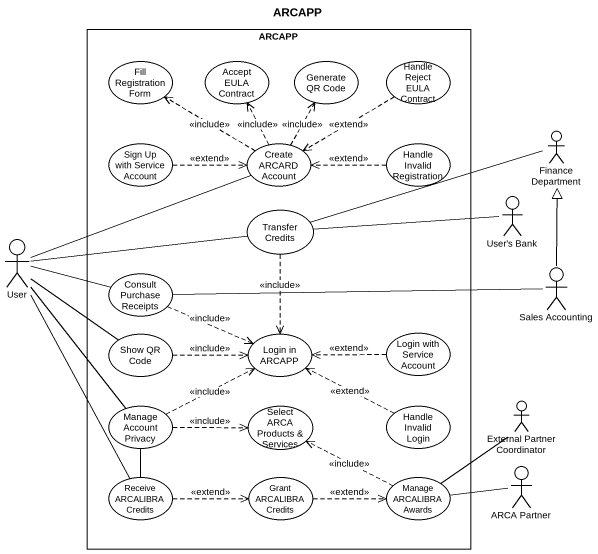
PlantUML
@startuml
title ARCAPP
rectangle ARCAPP {
  usecase "Fill Registration Form" as Fill_Registration_Form
  usecase "Accept EULA Contract" as Accept_EULA_Contract
  usecase "Generate QR Code" as Generate_QR_Code
  usecase "Handle Reject EULA Contract" as Handle_Reject_EULA_Contract
  usecase "Sign Up with Service Account" as Sign_Up_with_Service_Account
  usecase "Create ARCARD Account" as Create_ARCARD_Account
  usecase "Handle Invalid Registration" as Handle_Invalid_Registration
  usecase "Transfer Credits" as Transfer_Credits
  usecase "Consult Purchase Receipts" as Consult_Purchase_Receipts
  usecase "Show QR Code" as Show_QR_Code
  usecase "Login in ARCAPP" as Login_in_ARCAPP
  usecase "Login with Service Account" as Login_with_Service_Account
  usecase "Manage Account Privacy" as Manage_Account_Privacy
  usecase "Select ARCA Products & Services" as Select_ARCA_Products
  usecase "Handle Invalid Login" as Handle_Invalid_Login
  usecase "Receive ARCALIBRA Credits" as Receive_ARCALIBRA_Credits
  usecase "Grant ARCALIBRA Credits" as Grant_ARCALIBRA_Credits
  usecase "Manage ARCALIBRA Awards" as Manage_ARCALIBRA_Awards
}
actor "Finance Department" as Finance_Department
actor "User's Bank" as User_s_Bank
actor User
actor "Sales Accounting" as Sales_Accounting
actor "External Partner Coordinator" as External_Partner_Coordinator
actor "ARCA Partner" as ARCA_Partner
Handle_Reject_EULA_Contract .left.> Create_ARCARD_Account : <<extend>>
Sign_Up_with_Service_Account .right.> Create_ARCARD_Account : <<extend>>
Create_ARCARD_Account .left.> Fill_Registration_Form : <<include>>
Create_ARCARD_Account .up.> Accept_EULA_Contract : <<include>>
Create_ARCARD_Account .up.> Generate_QR_Code : <<include>>
Handle_Invalid_Registration .left.> Create_ARCARD_Account : <<extend>>
Finance_Department -left- Transfer_Credits
Transfer_Credits ..> Login_in_ARCAPP : <<include>>
User_s_Bank -left- Transfer_Credits
User -right- Create_ARCARD_Account
User -right- Transfer_Credits
User -right- Consult_Purchase_Receipts
User -- Show_QR_Code
User -- Manage_Account_Privacy
User -- Receive_ARCALIBRA_Credits
Consult_Purchase_Receipts .right.> Login_in_ARCAPP : <<include>>
Sales_Accounting -up-|> Finance_Department
Sales_Accounting -left- Consult_Purchase_Receipts
Show_QR_Code .right.> Login_in_ARCAPP : <<include>>
Login_with_Service_Account .left.> Login_in_ARCAPP : <<extend>>
Manage_Account_Privacy .right.> Login_in_ARCAPP : <<include>>
Manage_Account_Privacy .right.> Select_ARCA_Products : <<include>>
Manage_Account_Privacy -- Receive_ARCALIBRA_Credits
Handle_Invalid_Login .left.> Login_in_ARCAPP : <<extend>>
External_Partner_Coordinator -- Manage_ARCALIBRA_Awards
Receive_ARCALIBRA_Credits .right.> Grant_ARCALIBRA_Credits : <<extend>>
Grant_ARCALIBRA_Credits .right.> Manage_ARCALIBRA_Awards : <<extend>>
Manage_ARCALIBRA_Awards .left.> Select_ARCA_Products : <<include>>
ARCA_Partner -left- Manage_ARCALIBRA_Awards
@enduml
